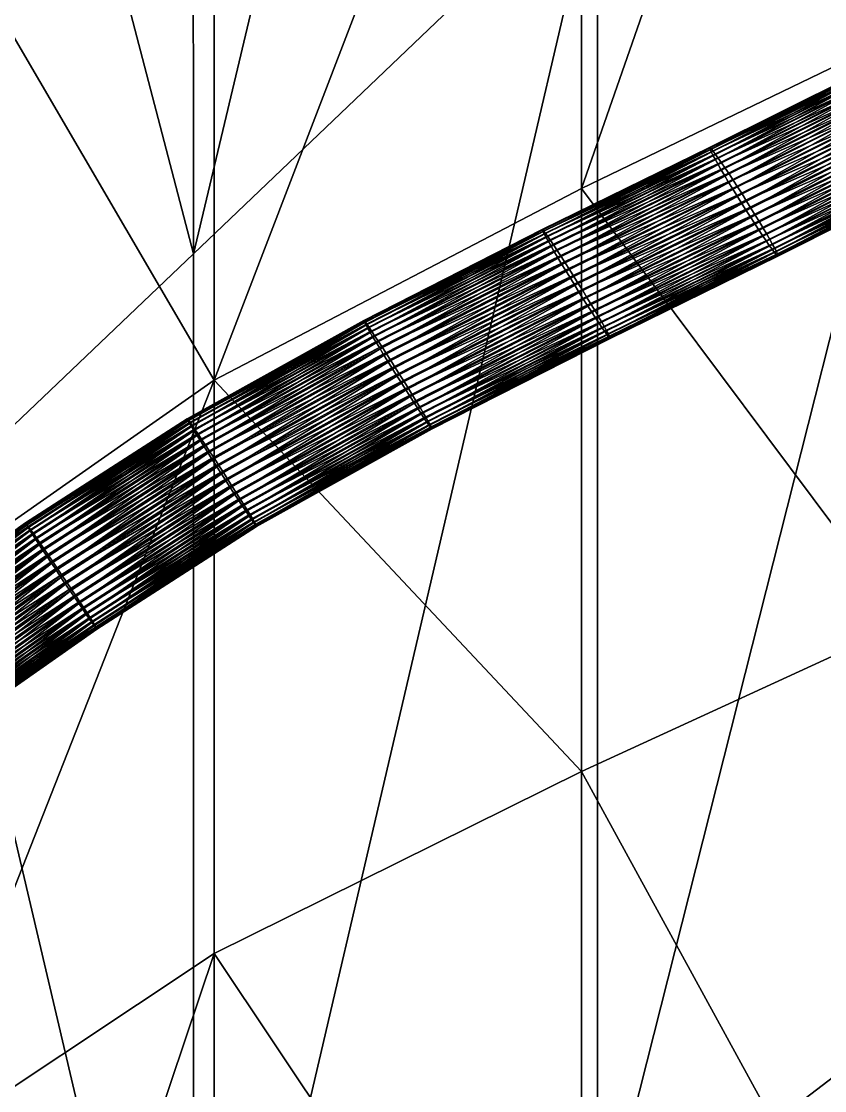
# Model space of a CAD drawing. Header units: centimetres. Extents: x -422 to 422, y -348 to 348.
# Drawn here: x 348 to 372.77, y 9.02 to 42 of the extents above; entities that cross this region are included whole.
import ezdxf

# ---------------------------------------------------------------- set-up
doc = ezdxf.new("R2010")
doc.units = ezdxf.units.CM
for name, color, linetype, true_color in [('fabric', 7, 'Continuous', 0x911cb1), ('Object011', 7, 'Continuous', 0x1c95b1), ('wood', 7, 'Continuous', 0x911cb1)]:
    doc.layers.add(name, color=color, linetype=linetype, true_color=true_color)

msp = doc.modelspace()

# ---------------------------------------------------------------- meshes
at = {"layer": 'fabric', "color": 194, "true_color": 0x551cb1}
mesh = msp.add_polyface(dxfattribs=at)
corners = [(353.307, 34.832, 163.704), (353.275, 73.768, 163.773), (345.322, 65.357, 162.334), (365.76, 46.742, 164.128), (379.628, 58.721, 163.546), (379.544, 100.273, 163.579), (365.703, 86.983, 164.177), (365.274, 60.432, -296.431), (365.168, 88.876, -296.381), (375.165, 94.419, -296.134), (375.281, 65.586, -296.183), (365.273, 36.845, -296.471), (353.946, 54.132, -296.641), (353.853, 82.101, -296.592), (334.291, 90.881, 155.499), (334.386, 56.802, 155.778), (339.73, 60.213, 159.717), (339.683, 94.443, 159.828), (330.623, 88.913, 151.36), (330.762, 54.845, 152.028), (365.527, 123.64, 164.266), (345.271, 100.008, 162.539), (353.178, 109.2, 163.922), (344.189, 105.899, -296.693), (344.428, 74.534, -296.75), (336.083, 65.687, -296.842), (335.787, 97.322, -296.783), (353.57, 114.092, -296.536), (328.009, 55.074, -296.854), (327.446, 88.835, -296.788), (344.507, 47.096, -296.799), (380.755, 69.189, -295.913), (380.635, 98.293, -295.866), (330.208, 88.129, 149.215), (330.327, 54.06, 149.981), (330.712, 87.973, 148.452), (330.796, 53.897, 149.201), (329.8, 87.889, 148.458), (329.887, 53.802, 149.252)]
mesh.append_faces([[corners[k] for k in face] for face in [(0, 1, 2), (3, 4, 5), (5, 6, 3), (0, 3, 6), (6, 1, 0), (7, 8, 9), (9, 10, 7), (11, 7, 10), (8, 7, 12), (12, 13, 8), (14, 15, 16), (16, 17, 14), (15, 14, 18), (18, 19, 15), (1, 6, 20), (21, 2, 1), (1, 22, 21), (2, 21, 17), (17, 16, 2), (23, 24, 25), (25, 26, 23), (27, 13, 24), (28, 29, 26), (26, 25, 28), (25, 24, 30), (12, 30, 24), (24, 13, 12), (31, 10, 9), (9, 32, 31), (33, 34, 19), (19, 18, 33), (34, 33, 35), (35, 36, 34), (37, 38, 36), (36, 35, 37)]], dxfattribs={"vtx2": -1, "color": 194})
mesh = msp.add_polyface(dxfattribs=at)
corners = [(345.338, 27.25, 162.246), (345.322, 65.357, 162.334), (339.73, 60.213, 159.717), (345.338, -13.355, 162.215), (339.729, 22.529, 159.779), (353.306, -6.65, 163.673), (353.307, 34.832, 163.704), (365.76, 46.742, 164.128), (365.759, 3.883, 164.098), (379.628, 58.721, 163.546), (379.627, 14.477, 163.516), (375.281, 65.586, -296.183), (375.279, 41.683, -296.223), (365.273, 36.845, -296.471), (365.274, 60.432, -296.431), (353.945, 30.933, -296.683), (353.946, 54.132, -296.641), (344.505, 6.979, -296.872), (344.506, 24.329, -296.841), (353.944, 13.253, -296.714), (344.504, -14.811, -296.911), (380.752, 26.677, -295.983), (380.75, 3.574, -296.021), (375.276, 0.576, -296.293), (375.277, 23.465, -296.254), (380.754, 45.064, -295.953), (383.464, 47.305, -295.631), (383.462, 28.807, -295.66), (383.461, 5.561, -295.697), (391.838, 21.362, 161.957), (365.272, 18.869, -296.503), (365.27, -3.713, -296.542), (344.507, 47.096, -296.799), (336.461, 36.031, -296.898)]
mesh.append_faces([[corners[k] for k in face] for face in [(0, 1, 2), (3, 0, 4), (0, 3, 5), (5, 6, 0), (1, 0, 6), (7, 6, 5), (5, 8, 7), (9, 7, 8), (8, 10, 9), (11, 12, 13), (14, 13, 15), (15, 16, 14), (17, 18, 15), (15, 19, 17), (20, 17, 19), (21, 22, 23), (23, 24, 21), (25, 21, 24), (24, 12, 25), (21, 25, 26), (26, 27, 21), (22, 21, 27), (27, 28, 22), (9, 10, 29), (30, 19, 15), (15, 13, 30), (24, 30, 13), (13, 12, 24), (30, 24, 23), (23, 31, 30), (19, 30, 31), (32, 16, 15), (15, 18, 32), (33, 32, 18), (25, 12, 11)]], dxfattribs={"vtx2": -1, "color": 194})
mesh = msp.add_polyface(dxfattribs=at)
corners = [(345.337, -55.501, 162.182), (345.338, -13.355, 162.215), (339.71, -17.609, 159.881), (353.305, -49.716, 163.642), (353.306, -6.65, 163.673), (379.626, -31.486, 163.485), (365.758, -40.627, 164.066), (365.757, -85.643, 164.035), (379.627, 14.477, 163.516), (365.759, 3.883, 164.098), (365.268, -41.12, -296.607), (365.27, -3.713, -296.542), (375.276, 0.576, -296.293), (375.273, -37.343, -296.357), (365.265, -78.706, -296.672), (354.116, -82.289, -296.881), (353.941, -45.737, -296.818), (353.943, -8.955, -296.753), (344.503, -50.893, -296.977), (344.504, -14.811, -296.911), (353.944, 13.253, -296.714), (385.171, -31.846, -295.347), (385.174, 6.818, -295.288), (386.273, 7.625, -294.764), (386.27, -31.136, -294.82), (385.167, -70.706, -295.406), (386.267, -70.093, -294.876), (383.454, -71.66, -295.82), (383.457, -32.953, -295.758), (383.461, 5.561, -295.697), (380.747, -34.703, -296.085), (380.75, 3.574, -296.021), (380.744, -73.17, -296.148), (375.27, -75.447, -296.421), (391.836, -25.544, 161.927), (387.139, -30.574, -294.145), (387.142, 8.263, -294.093)]
mesh.append_faces([[corners[k] for k in face] for face in [(0, 1, 2), (1, 0, 3), (3, 4, 1), (5, 6, 7), (6, 5, 8), (8, 9, 6), (3, 6, 9), (9, 4, 3), (10, 11, 12), (12, 13, 10), (14, 10, 13), (15, 16, 10), (11, 10, 16), (16, 17, 11), (18, 19, 17), (17, 16, 18), (20, 17, 19), (21, 22, 23), (23, 24, 21), (25, 21, 24), (24, 26, 25), (21, 25, 27), (27, 28, 21), (22, 21, 28), (28, 29, 22), (30, 31, 29), (29, 28, 30), (32, 30, 28), (33, 13, 30), (31, 30, 13), (13, 12, 31), (8, 5, 34), (26, 24, 35), (24, 23, 36), (11, 17, 20)]], dxfattribs={"vtx2": -1, "color": 194})
at = {"layer": 'Object011', "color": 194, "true_color": 0x551cb1}
mesh = msp.add_polyface(dxfattribs=at)
corners = [(374.404, 39.333, -298.046), (374.272, 39.525, -297.935), (377.592, 41.393, -297.802), (374.541, 39.129, -298.125), (377.73, 41.206, -297.912), (374.463, 38.833, -294.285), (374.602, 38.617, -294.265), (377.868, 40.448, -294.136), (374.2, 39.255, -294.424), (374.328, 39.047, -294.338), (377.588, 40.873, -294.21), (377.725, 40.662, -294.156), (373.972, 39.636, -294.685), (374.08, 39.452, -294.54), (377.336, 41.274, -294.413), (377.457, 41.079, -294.296), (373.928, 40.001, -297.438), (374.032, 39.862, -297.628), (369.589, 37.641, -297.755), (374.147, 39.702, -297.795), (369.7, 37.478, -297.922), (369.821, 37.297, -298.062), (369.949, 37.102, -298.173), (370.083, 36.896, -298.253), (374.682, 38.917, -298.171), (370.221, 36.682, -298.3), (374.823, 38.701, -298.185), (370.359, 36.463, -298.314), (374.962, 38.484, -298.165), (370.496, 36.244, -298.294), (375.097, 38.27, -298.112), (370.629, 36.029, -298.241), (375.225, 38.063, -298.026), (370.756, 35.821, -298.156), (375.153, 37.793, -294.516), (375.021, 37.985, -294.405), (370.602, 35.776, -294.531), (374.883, 38.188, -294.326), (370.468, 35.983, -294.452), (374.743, 38.4, -294.279), (370.331, 36.197, -294.405), (370.192, 36.416, -294.39), (370.056, 36.634, -294.41), (369.923, 36.85, -294.463), (369.796, 37.058, -294.548), (369.677, 37.256, -294.664), (369.568, 37.44, -294.809), (373.876, 39.802, -294.857), (369.472, 37.607, -294.981), (373.794, 39.949, -295.052), (369.389, 37.753, -295.176), (373.728, 40.075, -295.267), (369.321, 37.878, -295.391), (373.679, 40.176, -295.498), (369.27, 37.978, -295.622), (373.647, 40.251, -295.742), (369.236, 38.051, -295.866), (373.663, 40.31, -296.505), (373.705, 40.272, -296.756), (369.279, 38.063, -296.881), (373.764, 40.208, -296.998), (369.334, 37.996, -297.123), (373.838, 40.117, -297.227), (369.405, 37.902, -297.352), (369.49, 37.783, -297.564)]
mesh.append_faces([[corners[k] for k in face] for face in [(0, 1, 2), (3, 0, 4), (5, 6, 7), (8, 9, 10), (9, 5, 11), (12, 13, 14), (13, 8, 15), (16, 17, 18), (17, 19, 20), (19, 1, 21), (1, 0, 22), (0, 3, 23), (3, 24, 25), (24, 26, 27), (26, 28, 29), (28, 30, 31), (30, 32, 33), (34, 35, 36), (35, 37, 38), (37, 39, 40), (39, 6, 41), (6, 5, 42), (5, 9, 43), (9, 8, 44), (8, 13, 45), (13, 12, 46), (12, 47, 48), (47, 49, 50), (49, 51, 52), (51, 53, 54), (53, 55, 56), (57, 58, 59), (58, 60, 61), (60, 62, 63), (62, 16, 64)]], dxfattribs={"vtx2": -1, "color": 194})
mesh = msp.add_polyface(dxfattribs=at)
corners = [(369.589, 37.641, -297.755), (369.49, 37.783, -297.564), (373.928, 40.001, -297.438), (369.7, 37.478, -297.922), (374.032, 39.862, -297.628), (369.821, 37.297, -298.062), (374.147, 39.702, -297.795), (369.949, 37.102, -298.173), (374.272, 39.525, -297.935), (370.083, 36.896, -298.253), (374.404, 39.333, -298.046), (370.221, 36.682, -298.3), (374.541, 39.129, -298.125), (365.035, 34.137, -298.42), (370.359, 36.463, -298.314), (374.682, 38.917, -298.171), (370.496, 36.244, -298.294), (374.823, 38.701, -298.185), (370.629, 36.029, -298.241), (374.962, 38.484, -298.165), (370.756, 35.821, -298.156), (375.097, 38.27, -298.112), (370.602, 35.776, -294.531), (370.73, 35.581, -294.642), (375.153, 37.793, -294.516), (370.468, 35.983, -294.452), (375.021, 37.985, -294.405), (370.331, 36.197, -294.405), (374.883, 38.188, -294.326), (370.192, 36.416, -294.39), (374.743, 38.4, -294.279), (370.056, 36.634, -294.41), (374.602, 38.617, -294.265), (369.923, 36.85, -294.463), (374.463, 38.833, -294.285), (369.796, 37.058, -294.548), (374.328, 39.047, -294.338), (369.677, 37.256, -294.664), (374.2, 39.255, -294.424), (369.568, 37.44, -294.809), (374.08, 39.452, -294.54), (369.472, 37.607, -294.981), (373.972, 39.636, -294.685), (369.389, 37.753, -295.176), (373.876, 39.802, -294.857), (369.321, 37.878, -295.391), (373.794, 39.949, -295.052), (369.27, 37.978, -295.622), (373.728, 40.075, -295.267), (369.236, 38.051, -295.866), (373.679, 40.176, -295.498), (369.22, 38.096, -296.118), (373.647, 40.251, -295.742), (373.634, 40.298, -295.994), (369.222, 38.114, -296.375), (373.64, 40.318, -296.25), (369.242, 38.103, -296.63), (373.663, 40.31, -296.505), (369.279, 38.063, -296.881), (369.334, 37.996, -297.123), (373.705, 40.272, -296.756), (369.405, 37.902, -297.352), (373.764, 40.208, -296.998), (373.838, 40.117, -297.227)]
mesh.append_faces([[corners[k] for k in face] for face in [(0, 1, 2), (3, 0, 4), (5, 3, 6), (7, 5, 8), (9, 7, 10), (11, 9, 12), (9, 11, 13), (14, 11, 15), (16, 14, 17), (18, 16, 19), (20, 18, 21), (22, 23, 24), (25, 22, 26), (27, 25, 28), (29, 27, 30), (31, 29, 32), (33, 31, 34), (35, 33, 36), (37, 35, 38), (39, 37, 40), (41, 39, 42), (43, 41, 44), (45, 43, 46), (47, 45, 48), (49, 47, 50), (51, 49, 52), (52, 53, 51), (54, 51, 53), (53, 55, 54), (56, 54, 55), (55, 57, 56), (58, 56, 57), (59, 58, 60), (61, 59, 62), (1, 61, 63)]], dxfattribs={"vtx2": -1, "color": 194})
mesh = msp.add_polyface(dxfattribs=at)
corners = [(369.589, 37.641, -297.755), (369.7, 37.478, -297.922), (364.521, 34.938, -298.042), (364.413, 35.103, -297.875), (369.49, 37.783, -297.564), (364.316, 35.247, -297.684), (369.821, 37.297, -298.062), (369.949, 37.102, -298.173), (364.766, 34.56, -298.294), (364.64, 34.756, -298.182), (370.083, 36.896, -298.253), (364.898, 34.353, -298.373), (369.923, 36.85, -294.463), (369.796, 37.058, -294.548), (364.647, 34.538, -294.667), (370.056, 36.634, -294.41), (364.774, 34.33, -294.581), (369.677, 37.256, -294.664), (369.568, 37.44, -294.809), (364.419, 34.92, -294.927), (364.528, 34.736, -294.783), (369.472, 37.607, -294.981), (369.389, 37.753, -295.176), (364.238, 35.232, -295.294), (364.322, 35.086, -295.099), (369.321, 37.878, -295.391), (369.27, 37.978, -295.622), (364.115, 35.454, -295.74), (364.169, 35.355, -295.509), (369.236, 38.051, -295.866), (369.22, 38.096, -296.118), (364.061, 35.57, -296.237), (364.08, 35.526, -295.984), (369.222, 38.114, -296.375), (369.242, 38.103, -296.63), (364.078, 35.574, -296.749), (364.061, 35.586, -296.493), (369.279, 38.063, -296.881), (369.334, 37.996, -297.123), (364.165, 35.463, -297.243), (364.113, 35.532, -297), (369.405, 37.902, -297.352), (364.233, 35.367, -297.472)]
mesh.append_faces([[corners[k] for k in face] for face in [(0, 1, 2), (2, 3, 0), (4, 0, 3), (3, 5, 4), (6, 7, 8), (1, 6, 9), (7, 10, 11), (12, 13, 14), (15, 12, 16), (17, 18, 19), (13, 17, 20), (21, 22, 23), (23, 24, 21), (18, 21, 24), (24, 19, 18), (25, 26, 27), (27, 28, 25), (22, 25, 28), (28, 23, 22), (29, 30, 31), (31, 32, 29), (26, 29, 32), (32, 27, 26), (33, 34, 35), (35, 36, 33), (30, 33, 36), (36, 31, 30), (37, 38, 39), (39, 40, 37), (34, 37, 40), (40, 35, 34), (41, 4, 5), (5, 42, 41), (38, 41, 42), (42, 39, 38)]], dxfattribs={"vtx2": -1, "color": 194})
mesh = msp.add_polyface(dxfattribs=at)
corners = [(370.875, 35.623, -298.04), (370.756, 35.821, -298.156), (375.225, 38.063, -298.026), (375.344, 37.866, -297.91), (370.983, 35.439, -297.895), (375.453, 37.682, -297.765), (371.079, 35.272, -297.723), (375.549, 37.515, -297.594), (371.162, 35.125, -297.528), (375.63, 37.368, -297.399), (371.23, 35.001, -297.314), (375.697, 37.243, -297.184), (371.281, 34.901, -297.082), (375.746, 37.142, -296.953), (371.315, 34.828, -296.838), (375.777, 37.067, -296.709), (371.331, 34.782, -296.586), (375.79, 37.019, -296.457), (371.329, 34.765, -296.33), (375.785, 37, -296.2), (371.31, 34.776, -296.074), (375.762, 37.008, -295.945), (371.272, 34.816, -295.823), (375.72, 37.045, -295.694), (371.217, 34.883, -295.581), (375.661, 37.11, -295.453), (371.146, 34.977, -295.352), (375.586, 37.201, -295.224), (371.061, 35.096, -295.14), (375.496, 37.316, -295.012), (370.962, 35.238, -294.949), (375.393, 37.456, -294.822), (370.851, 35.401, -294.782), (375.278, 37.615, -294.656), (370.73, 35.581, -294.642), (375.153, 37.793, -294.516)]
mesh.append_faces([[corners[k] for k in face] for face in [(0, 1, 2), (2, 3, 0), (4, 0, 3), (3, 5, 4), (6, 4, 5), (5, 7, 6), (8, 6, 7), (7, 9, 8), (10, 8, 9), (9, 11, 10), (12, 10, 11), (11, 13, 12), (14, 12, 13), (13, 15, 14), (16, 14, 15), (15, 17, 16), (18, 16, 17), (17, 19, 18), (20, 18, 19), (19, 21, 20), (22, 20, 21), (21, 23, 22), (24, 22, 23), (23, 25, 24), (26, 24, 25), (25, 27, 26), (28, 26, 27), (27, 29, 28), (30, 28, 29), (29, 31, 30), (32, 30, 31), (31, 33, 32), (34, 32, 33), (33, 35, 34)]], dxfattribs={"vtx2": -1, "color": 194})
mesh = msp.add_polyface(dxfattribs=at)
corners = [(364.766, 34.56, -298.294), (364.64, 34.756, -298.182), (369.821, 37.297, -298.062), (364.521, 34.938, -298.042), (369.7, 37.478, -297.922), (365.035, 34.137, -298.42), (364.898, 34.353, -298.373), (370.083, 36.896, -298.253), (369.949, 37.102, -298.173), (365.308, 33.699, -298.415), (365.172, 33.918, -298.434), (370.359, 36.463, -298.314), (370.221, 36.682, -298.3), (365.567, 33.274, -298.277), (365.44, 33.483, -298.362), (370.629, 36.029, -298.241), (370.496, 36.244, -298.294), (365.796, 32.893, -298.016), (365.687, 33.076, -298.161), (370.875, 35.623, -298.04), (370.756, 35.821, -298.156), (365.977, 32.581, -297.649), (365.893, 32.727, -297.844), (371.079, 35.272, -297.723), (370.983, 35.439, -297.895), (366.046, 32.457, -297.434), (360.546, 29.658, -297.544), (366.099, 32.358, -297.203), (360.601, 29.56, -297.313), (366.135, 32.287, -296.959), (360.639, 29.489, -297.069), (366.154, 32.242, -296.706), (360.659, 29.446, -296.816), (366.154, 32.226, -296.45), (360.661, 29.431, -296.56), (366.137, 32.239, -296.194), (360.646, 29.445, -296.304), (366.102, 32.28, -295.943), (360.612, 29.487, -296.053), (366.05, 32.35, -295.701), (360.561, 29.557, -295.81), (365.982, 32.445, -295.472), (360.494, 29.653, -295.581), (365.899, 32.566, -295.26), (371.146, 34.977, -295.352), (365.694, 32.874, -294.902), (365.802, 32.71, -295.069), (370.962, 35.238, -294.949), (371.061, 35.096, -295.14), (365.449, 33.252, -294.65), (365.575, 33.056, -294.761), (370.73, 35.581, -294.642), (370.851, 35.401, -294.782), (365.18, 33.675, -294.523), (365.316, 33.46, -294.57), (370.468, 35.983, -294.452), (370.602, 35.776, -294.531), (364.907, 34.114, -294.528), (365.043, 33.894, -294.509), (370.192, 36.416, -294.39), (370.331, 36.197, -294.405), (364.647, 34.538, -294.667), (364.774, 34.33, -294.581), (369.923, 36.85, -294.463), (370.056, 36.634, -294.41), (364.419, 34.92, -294.927), (364.528, 34.736, -294.783), (369.677, 37.256, -294.664), (369.796, 37.058, -294.548)]
mesh.append_faces([[corners[k] for k in face] for face in [(0, 1, 2), (1, 3, 4), (5, 6, 7), (6, 0, 8), (9, 10, 11), (10, 5, 12), (13, 14, 15), (14, 9, 16), (17, 18, 19), (18, 13, 20), (21, 22, 23), (22, 17, 24), (21, 25, 26), (25, 27, 28), (27, 29, 30), (29, 31, 32), (31, 33, 34), (33, 35, 36), (35, 37, 38), (37, 39, 40), (39, 41, 42), (43, 41, 44), (45, 46, 47), (46, 43, 48), (49, 50, 51), (50, 45, 52), (53, 54, 55), (54, 49, 56), (57, 58, 59), (58, 53, 60), (61, 62, 63), (62, 57, 64), (65, 66, 67), (66, 61, 68)]], dxfattribs={"vtx2": -1, "color": 194})
mesh = msp.add_polyface(dxfattribs=at)
corners = [(370.359, 36.463, -298.314), (370.496, 36.244, -298.294), (365.308, 33.699, -298.415), (370.221, 36.682, -298.3), (365.172, 33.918, -298.434), (370.629, 36.029, -298.241), (370.756, 35.821, -298.156), (365.567, 33.274, -298.277), (365.44, 33.483, -298.362), (370.875, 35.623, -298.04), (370.983, 35.439, -297.895), (365.796, 32.893, -298.016), (365.687, 33.076, -298.161), (371.079, 35.272, -297.723), (371.162, 35.125, -297.528), (365.977, 32.581, -297.649), (365.893, 32.727, -297.844), (371.23, 35.001, -297.314), (371.281, 34.901, -297.082), (366.099, 32.358, -297.203), (366.046, 32.457, -297.434), (371.315, 34.828, -296.838), (371.331, 34.782, -296.586), (366.154, 32.242, -296.706), (366.135, 32.287, -296.959), (371.329, 34.765, -296.33), (371.31, 34.776, -296.074), (366.137, 32.239, -296.194), (366.154, 32.226, -296.45), (371.272, 34.816, -295.823), (371.217, 34.883, -295.581), (366.05, 32.35, -295.701), (366.102, 32.28, -295.943), (371.146, 34.977, -295.352), (371.061, 35.096, -295.14), (365.899, 32.566, -295.26), (365.982, 32.445, -295.472), (370.962, 35.238, -294.949), (370.851, 35.401, -294.782), (365.694, 32.874, -294.902), (365.802, 32.71, -295.069), (370.73, 35.581, -294.642), (370.602, 35.776, -294.531), (365.449, 33.252, -294.65), (365.575, 33.056, -294.761), (370.468, 35.983, -294.452), (370.331, 36.197, -294.405), (365.18, 33.675, -294.523), (365.316, 33.46, -294.57), (370.192, 36.416, -294.39), (370.056, 36.634, -294.41), (364.907, 34.114, -294.528), (365.043, 33.894, -294.509)]
mesh.append_faces([[corners[k] for k in face] for face in [(0, 1, 2), (3, 0, 4), (5, 6, 7), (1, 5, 8), (9, 10, 11), (6, 9, 12), (13, 14, 15), (10, 13, 16), (17, 18, 19), (19, 20, 17), (14, 17, 20), (20, 15, 14), (21, 22, 23), (23, 24, 21), (18, 21, 24), (24, 19, 18), (25, 26, 27), (27, 28, 25), (22, 25, 28), (28, 23, 22), (29, 30, 31), (31, 32, 29), (26, 29, 32), (32, 27, 26), (33, 34, 35), (30, 33, 36), (36, 31, 30), (37, 38, 39), (34, 37, 40), (41, 42, 43), (38, 41, 44), (45, 46, 47), (42, 45, 48), (49, 50, 51), (46, 49, 52)]], dxfattribs={"vtx2": -1, "color": 194})
mesh = msp.add_polyface(dxfattribs=at)
corners = [(358.901, 32.294, -297.986), (358.805, 32.439, -297.795), (364.316, 35.247, -297.684), (359.009, 32.13, -298.153), (364.413, 35.103, -297.875), (353.564, 29.099, -298.252), (353.455, 29.262, -298.085), (359.128, 31.948, -298.293), (359.254, 31.752, -298.404), (353.812, 28.724, -298.504), (353.684, 28.918, -298.393), (364.521, 34.938, -298.042), (359.386, 31.545, -298.484), (359.523, 31.33, -298.531), (354.085, 28.305, -298.63), (353.947, 28.518, -298.583), (359.661, 31.111, -298.545), (354.225, 28.088, -298.644), (359.557, 31.102, -294.619), (359.42, 31.321, -294.638), (353.998, 28.304, -294.737), (359.286, 31.536, -294.691), (359.158, 31.743, -294.777), (353.731, 28.723, -294.876), (353.862, 28.517, -294.79), (359.038, 31.94, -294.893), (358.927, 32.123, -295.037), (353.494, 29.099, -295.137), (353.608, 28.918, -294.992), (364.647, 34.538, -294.667), (364.528, 34.736, -294.783), (358.828, 32.288, -295.209), (364.419, 34.92, -294.927), (358.742, 32.433, -295.404), (364.322, 35.086, -295.099), (353.305, 29.405, -295.504), (353.393, 29.262, -295.309), (358.671, 32.555, -295.619), (353.232, 29.526, -295.719), (364.238, 35.232, -295.294), (358.617, 32.653, -295.851), (364.169, 35.355, -295.509), (358.579, 32.724, -296.095), (364.115, 35.454, -295.74), (358.559, 32.767, -296.347), (364.08, 35.526, -295.984), (358.556, 32.782, -296.604), (364.061, 35.57, -296.237), (358.572, 32.768, -296.86), (364.061, 35.586, -296.493), (358.606, 32.726, -297.111), (364.078, 35.574, -296.749), (358.656, 32.656, -297.353), (364.113, 35.532, -297), (353.209, 29.622, -297.453), (358.723, 32.56, -297.582), (353.358, 29.406, -297.894), (353.276, 29.526, -297.682), (364.165, 35.463, -297.243), (364.233, 35.367, -297.472)]
mesh.append_faces([[corners[k] for k in face] for face in [(0, 1, 2), (3, 0, 4), (0, 3, 5), (1, 0, 6), (7, 8, 9), (3, 7, 10), (7, 3, 11), (12, 13, 14), (8, 12, 15), (13, 16, 17), (18, 19, 20), (21, 22, 23), (19, 21, 24), (25, 26, 27), (22, 25, 28), (25, 22, 29), (26, 25, 30), (31, 26, 32), (33, 31, 34), (31, 33, 35), (26, 31, 36), (33, 37, 38), (37, 33, 39), (40, 37, 41), (42, 40, 43), (44, 42, 45), (46, 44, 47), (48, 46, 49), (50, 48, 51), (52, 50, 53), (50, 52, 54), (55, 1, 56), (52, 55, 57), (55, 52, 58), (1, 55, 59)]], dxfattribs={"vtx2": -1, "color": 194})
mesh = msp.add_polyface(dxfattribs=at)
corners = [(364.316, 35.247, -297.684), (364.413, 35.103, -297.875), (358.901, 32.294, -297.986), (364.521, 34.938, -298.042), (359.009, 32.13, -298.153), (364.64, 34.756, -298.182), (359.128, 31.948, -298.293), (359.254, 31.752, -298.404), (364.766, 34.56, -298.294), (359.386, 31.545, -298.484), (364.898, 34.353, -298.373), (359.523, 31.33, -298.531), (365.035, 34.137, -298.42), (365.172, 33.918, -298.434), (359.661, 31.111, -298.545), (365.308, 33.699, -298.415), (359.798, 30.892, -298.526), (365.44, 33.483, -298.362), (359.931, 30.677, -298.473), (365.567, 33.274, -298.277), (360.059, 30.47, -298.387), (365.449, 33.252, -294.65), (365.316, 33.46, -294.57), (359.831, 30.669, -294.68), (365.18, 33.675, -294.523), (359.695, 30.883, -294.633), (365.043, 33.894, -294.509), (359.557, 31.102, -294.619), (364.907, 34.114, -294.528), (359.42, 31.321, -294.638), (359.286, 31.536, -294.691), (364.774, 34.33, -294.581), (359.158, 31.743, -294.777), (364.647, 34.538, -294.667), (364.528, 34.736, -294.783), (359.038, 31.94, -294.893), (364.419, 34.92, -294.927), (358.927, 32.123, -295.037), (364.322, 35.086, -295.099), (358.828, 32.288, -295.209), (364.238, 35.232, -295.294), (358.742, 32.433, -295.404), (364.169, 35.355, -295.509), (358.671, 32.555, -295.619), (364.115, 35.454, -295.74), (358.617, 32.653, -295.851), (364.08, 35.526, -295.984), (358.579, 32.724, -296.095), (364.061, 35.57, -296.237), (358.559, 32.767, -296.347), (364.061, 35.586, -296.493), (358.556, 32.782, -296.604), (364.078, 35.574, -296.749), (358.572, 32.768, -296.86), (364.113, 35.532, -297), (358.606, 32.726, -297.111), (364.165, 35.463, -297.243), (358.656, 32.656, -297.353), (364.233, 35.367, -297.472), (358.723, 32.56, -297.582), (358.805, 32.439, -297.795)]
mesh.append_faces([[corners[k] for k in face] for face in [(0, 1, 2), (1, 3, 4), (3, 5, 6), (7, 6, 5), (5, 8, 7), (9, 7, 8), (8, 10, 9), (11, 9, 10), (10, 12, 11), (12, 13, 14), (13, 15, 16), (15, 17, 18), (17, 19, 20), (21, 22, 23), (22, 24, 25), (24, 26, 27), (26, 28, 29), (30, 29, 28), (28, 31, 30), (32, 30, 31), (31, 33, 32), (33, 34, 35), (34, 36, 37), (36, 38, 39), (38, 40, 41), (40, 42, 43), (42, 44, 45), (44, 46, 47), (46, 48, 49), (48, 50, 51), (50, 52, 53), (52, 54, 55), (54, 56, 57), (56, 58, 59), (58, 0, 60)]], dxfattribs={"vtx2": -1, "color": 194})
mesh = msp.add_polyface(dxfattribs=at)
corners = [(359.661, 31.111, -298.545), (359.523, 31.33, -298.531), (365.035, 34.137, -298.42), (359.798, 30.892, -298.526), (365.172, 33.918, -298.434), (359.931, 30.677, -298.473), (365.308, 33.699, -298.415), (360.059, 30.47, -298.387), (365.44, 33.483, -298.362), (360.18, 30.273, -298.271), (365.567, 33.274, -298.277), (365.687, 33.076, -298.161), (360.291, 30.09, -298.126), (365.796, 32.893, -298.016), (360.389, 29.925, -297.955), (365.893, 32.727, -297.844), (360.475, 29.78, -297.759), (365.977, 32.581, -297.649), (360.546, 29.658, -297.544), (360.601, 29.56, -297.313), (366.046, 32.457, -297.434), (360.639, 29.489, -297.069), (366.099, 32.358, -297.203), (360.659, 29.446, -296.816), (366.135, 32.287, -296.959), (360.661, 29.431, -296.56), (366.154, 32.242, -296.706), (360.646, 29.445, -296.304), (366.154, 32.226, -296.45), (360.612, 29.487, -296.053), (366.137, 32.239, -296.194), (360.561, 29.557, -295.81), (366.102, 32.28, -295.943), (360.494, 29.653, -295.581), (366.05, 32.35, -295.701), (360.412, 29.774, -295.369), (365.982, 32.445, -295.472), (365.899, 32.566, -295.26), (360.316, 29.919, -295.178), (365.802, 32.71, -295.069), (360.208, 30.083, -295.011), (365.694, 32.874, -294.902), (360.09, 30.265, -294.871), (365.575, 33.056, -294.761), (359.964, 30.461, -294.759), (365.449, 33.252, -294.65), (359.831, 30.669, -294.68), (359.695, 30.883, -294.633), (365.316, 33.46, -294.57), (359.557, 31.102, -294.619), (365.18, 33.675, -294.523), (359.42, 31.321, -294.638), (365.043, 33.894, -294.509)]
mesh.append_faces([[corners[k] for k in face] for face in [(0, 1, 2), (3, 0, 4), (5, 3, 6), (7, 5, 8), (9, 7, 10), (10, 11, 9), (12, 9, 11), (11, 13, 12), (14, 12, 13), (13, 15, 14), (16, 14, 15), (15, 17, 16), (18, 16, 17), (19, 18, 20), (21, 19, 22), (23, 21, 24), (25, 23, 26), (27, 25, 28), (29, 27, 30), (31, 29, 32), (33, 31, 34), (35, 33, 36), (36, 37, 35), (38, 35, 37), (37, 39, 38), (40, 38, 39), (39, 41, 40), (42, 40, 41), (41, 43, 42), (44, 42, 43), (43, 45, 44), (46, 44, 45), (47, 46, 48), (49, 47, 50), (51, 49, 52)]], dxfattribs={"vtx2": -1, "color": 194})
mesh = msp.add_polyface(dxfattribs=at)
corners = [(353.175, 29.622, -295.95), (353.232, 29.526, -295.719), (358.671, 32.555, -295.619), (353.305, 29.405, -295.504), (358.742, 32.433, -295.404), (353.114, 29.734, -296.447), (353.136, 29.692, -296.195), (358.579, 32.724, -296.095), (358.617, 32.653, -295.851), (353.125, 29.734, -296.96), (353.111, 29.748, -296.704), (358.556, 32.782, -296.604), (358.559, 32.767, -296.347), (353.209, 29.622, -297.453), (353.159, 29.692, -297.211), (358.606, 32.726, -297.111), (358.572, 32.768, -296.86), (353.276, 29.526, -297.682), (358.656, 32.656, -297.353), (353.358, 29.406, -297.894), (353.455, 29.262, -298.085), (348.475, 26.052, -298.171), (353.564, 29.099, -298.252), (348.586, 25.891, -298.338), (353.684, 28.918, -298.393), (348.709, 25.713, -298.479), (353.812, 28.724, -298.504), (348.84, 25.521, -298.59), (353.947, 28.518, -298.583), (348.978, 25.319, -298.669), (353.862, 28.517, -294.79), (353.731, 28.723, -294.876), (348.768, 25.526, -294.962), (353.608, 28.918, -294.992), (348.641, 25.717, -295.078), (353.494, 29.099, -295.137), (348.524, 25.895, -295.223), (353.393, 29.262, -295.309), (348.419, 26.056, -295.395), (348.328, 26.196, -295.59), (348.252, 26.315, -295.805), (348.193, 26.41, -296.037), (348.152, 26.478, -296.281), (348.129, 26.519, -296.534), (348.124, 26.533, -296.79), (348.139, 26.519, -297.046), (348.172, 26.477, -297.297), (348.223, 26.407, -297.54), (348.292, 26.313, -297.769), (348.376, 26.194, -297.981)]
mesh.append_faces([[corners[k] for k in face] for face in [(0, 1, 2), (1, 3, 4), (5, 6, 7), (6, 0, 8), (9, 10, 11), (10, 5, 12), (13, 14, 15), (14, 9, 16), (17, 13, 18), (19, 20, 21), (20, 22, 23), (22, 24, 25), (24, 26, 27), (26, 28, 29), (30, 31, 32), (31, 33, 34), (33, 35, 36), (35, 37, 38), (37, 3, 39), (3, 1, 40), (1, 0, 41), (42, 41, 0), (0, 6, 42), (43, 42, 6), (6, 5, 43), (5, 10, 44), (45, 44, 10), (10, 9, 45), (46, 45, 9), (9, 14, 46), (47, 46, 14), (14, 13, 47), (48, 47, 13), (13, 17, 48), (17, 19, 49)]], dxfattribs={"vtx2": -1, "color": 194})
mesh = msp.add_polyface(dxfattribs=at)
corners = [(353.564, 29.099, -298.252), (353.455, 29.262, -298.085), (358.901, 32.294, -297.986), (353.358, 29.406, -297.894), (358.805, 32.439, -297.795), (353.812, 28.724, -298.504), (353.684, 28.918, -298.393), (359.128, 31.948, -298.293), (359.009, 32.13, -298.153), (354.085, 28.305, -298.63), (353.947, 28.518, -298.583), (359.386, 31.545, -298.484), (359.254, 31.752, -298.404), (354.365, 27.871, -298.625), (354.225, 28.088, -298.644), (359.661, 31.111, -298.545), (359.523, 31.33, -298.531), (354.631, 27.453, -298.486), (354.501, 27.658, -298.571), (359.931, 30.677, -298.473), (359.798, 30.892, -298.526), (354.868, 27.077, -298.225), (354.754, 27.258, -298.37), (360.18, 30.273, -298.271), (360.059, 30.47, -298.387), (355.057, 26.771, -297.858), (354.969, 26.914, -298.053), (360.389, 29.925, -297.955), (360.291, 30.09, -298.126), (354.798, 27.077, -295.11), (354.907, 26.913, -295.277), (360.316, 29.919, -295.178), (355.004, 26.77, -295.467), (360.412, 29.774, -295.369), (354.55, 27.452, -294.858), (354.678, 27.257, -294.969), (360.09, 30.265, -294.871), (360.208, 30.083, -295.011), (354.277, 27.871, -294.732), (354.416, 27.658, -294.779), (359.831, 30.669, -294.68), (359.964, 30.461, -294.759), (353.998, 28.304, -294.737), (354.137, 28.088, -294.718), (359.557, 31.102, -294.619), (359.695, 30.883, -294.633), (353.731, 28.723, -294.876), (353.862, 28.517, -294.79), (359.286, 31.536, -294.691), (359.42, 31.321, -294.638), (353.494, 29.099, -295.137), (353.608, 28.918, -294.992), (359.038, 31.94, -294.893), (359.158, 31.743, -294.777), (353.305, 29.405, -295.504), (353.393, 29.262, -295.309), (358.828, 32.288, -295.209), (358.927, 32.123, -295.037), (358.671, 32.555, -295.619), (358.617, 32.653, -295.851), (353.175, 29.622, -295.95), (358.579, 32.724, -296.095), (358.559, 32.767, -296.347), (353.114, 29.734, -296.447), (353.136, 29.692, -296.195), (358.556, 32.782, -296.604), (358.572, 32.768, -296.86), (353.125, 29.734, -296.96), (353.111, 29.748, -296.704), (358.606, 32.726, -297.111), (353.159, 29.692, -297.211), (353.276, 29.526, -297.682), (358.723, 32.56, -297.582)]
mesh.append_faces([[corners[k] for k in face] for face in [(0, 1, 2), (1, 3, 4), (5, 6, 7), (6, 0, 8), (9, 10, 11), (10, 5, 12), (13, 14, 15), (14, 9, 16), (17, 18, 19), (18, 13, 20), (21, 22, 23), (22, 17, 24), (25, 26, 27), (26, 21, 28), (29, 30, 31), (30, 32, 33), (34, 35, 36), (35, 29, 37), (38, 39, 40), (39, 34, 41), (42, 43, 44), (43, 38, 45), (46, 47, 48), (47, 42, 49), (50, 51, 52), (51, 46, 53), (54, 55, 56), (55, 50, 57), (58, 59, 60), (61, 62, 63), (59, 61, 64), (65, 66, 67), (62, 65, 68), (66, 69, 70), (3, 71, 72)]], dxfattribs={"vtx2": -1, "color": 194})
mesh = msp.add_polyface(dxfattribs=at)
corners = [(359.661, 31.111, -298.545), (359.798, 30.892, -298.526), (354.365, 27.871, -298.625), (359.931, 30.677, -298.473), (360.059, 30.47, -298.387), (354.631, 27.453, -298.486), (354.501, 27.658, -298.571), (360.18, 30.273, -298.271), (360.291, 30.09, -298.126), (354.868, 27.077, -298.225), (354.754, 27.258, -298.37), (360.389, 29.925, -297.955), (360.475, 29.78, -297.759), (355.057, 26.771, -297.858), (354.969, 26.914, -298.053), (360.546, 29.658, -297.544), (360.601, 29.56, -297.313), (355.187, 26.554, -297.411), (355.13, 26.65, -297.643), (360.639, 29.489, -297.069), (360.659, 29.446, -296.816), (355.248, 26.442, -296.915), (355.226, 26.484, -297.167), (360.661, 29.431, -296.56), (360.646, 29.445, -296.304), (355.237, 26.441, -296.402), (355.251, 26.427, -296.658), (360.612, 29.487, -296.053), (360.561, 29.557, -295.81), (355.153, 26.554, -295.909), (355.204, 26.484, -296.151), (360.494, 29.653, -295.581), (360.412, 29.774, -295.369), (355.004, 26.77, -295.467), (355.086, 26.65, -295.679), (360.316, 29.919, -295.178), (360.208, 30.083, -295.011), (354.798, 27.077, -295.11), (354.907, 26.913, -295.277), (360.09, 30.265, -294.871), (359.964, 30.461, -294.759), (354.55, 27.452, -294.858), (354.678, 27.257, -294.969), (359.831, 30.669, -294.68), (359.695, 30.883, -294.633), (354.277, 27.871, -294.732), (354.416, 27.658, -294.779), (359.557, 31.102, -294.619), (354.137, 28.088, -294.718)]
mesh.append_faces([[corners[k] for k in face] for face in [(0, 1, 2), (3, 4, 5), (1, 3, 6), (7, 8, 9), (4, 7, 10), (11, 12, 13), (8, 11, 14), (15, 16, 17), (17, 18, 15), (12, 15, 18), (18, 13, 12), (19, 20, 21), (21, 22, 19), (16, 19, 22), (22, 17, 16), (23, 24, 25), (25, 26, 23), (20, 23, 26), (26, 21, 20), (27, 28, 29), (29, 30, 27), (24, 27, 30), (30, 25, 24), (31, 32, 33), (33, 34, 31), (28, 31, 34), (34, 29, 28), (35, 36, 37), (32, 35, 38), (39, 40, 41), (36, 39, 42), (43, 44, 45), (40, 43, 46), (44, 47, 48)]], dxfattribs={"vtx2": -1, "color": 194})
mesh = msp.add_polyface(dxfattribs=at)
corners = [(348.475, 26.052, -298.171), (348.586, 25.891, -298.338), (344.248, 22.768, -298.411), (348.376, 26.194, -297.981), (344.072, 22.874, -298.24), (348.709, 25.713, -298.479), (348.84, 25.521, -298.59), (344.644, 22.53, -298.655), (344.461, 22.671, -298.549), (348.978, 25.319, -298.669), (349.121, 25.109, -298.716), (344.794, 22.031, -298.778), (344.73, 22.295, -298.733), (349.186, 24.9, -294.803), (349.043, 25.113, -294.823), (344.867, 22.125, -294.926), (348.903, 25.323, -294.876), (348.768, 25.526, -294.962), (344.491, 22.432, -295.076), (344.676, 22.281, -294.985), (348.641, 25.717, -295.078), (348.524, 25.895, -295.223), (344.342, 22.879, -295.319), (344.411, 22.663, -295.184), (348.419, 26.056, -295.395), (348.328, 26.196, -295.59), (344.021, 23.053, -295.691), (344.189, 22.985, -295.491), (348.252, 26.315, -295.805), (348.193, 26.41, -296.037), (343.837, 23.263, -296.135), (343.91, 23.157, -295.906), (348.152, 26.478, -296.281), (348.129, 26.519, -296.534), (343.786, 23.403, -296.621), (343.788, 23.337, -296.375), (348.124, 26.533, -296.79), (348.139, 26.519, -297.046), (343.925, 23.509, -297.115), (343.859, 23.481, -296.868), (353.114, 29.734, -296.447), (348.172, 26.477, -297.297), (348.223, 26.407, -297.54), (343.867, 23.285, -297.598), (343.905, 23.427, -297.36), (348.292, 26.313, -297.769), (343.945, 22.995, -298.042), (343.879, 23.137, -297.827)]
mesh.append_faces([[corners[k] for k in face] for face in [(0, 1, 2), (3, 0, 4), (5, 6, 7), (1, 5, 8), (9, 10, 11), (6, 9, 12), (13, 14, 15), (16, 17, 18), (14, 16, 19), (20, 21, 22), (17, 20, 23), (24, 25, 26), (26, 27, 24), (21, 24, 27), (28, 29, 30), (30, 31, 28), (25, 28, 31), (31, 26, 25), (32, 33, 34), (34, 35, 32), (29, 32, 35), (35, 30, 29), (36, 37, 38), (38, 39, 36), (33, 36, 39), (39, 34, 33), (36, 33, 40), (41, 42, 43), (43, 44, 41), (37, 41, 44), (44, 38, 37), (45, 3, 46), (46, 47, 45), (42, 45, 47), (47, 43, 42)]], dxfattribs={"vtx2": -1, "color": 194})
mesh = msp.add_polyface(dxfattribs=at)
corners = [(348.475, 26.052, -298.171), (348.376, 26.194, -297.981), (353.358, 29.406, -297.894), (348.586, 25.891, -298.338), (353.455, 29.262, -298.085), (348.709, 25.713, -298.479), (353.564, 29.099, -298.252), (348.84, 25.521, -298.59), (353.684, 28.918, -298.393), (348.978, 25.319, -298.669), (353.812, 28.724, -298.504), (349.121, 25.109, -298.716), (353.947, 28.518, -298.583), (349.265, 24.895, -298.73), (354.085, 28.305, -298.63), (349.408, 24.682, -298.71), (354.225, 28.088, -298.644), (349.548, 24.472, -298.657), (354.365, 27.871, -298.625), (349.683, 24.27, -298.571), (354.501, 27.658, -298.571), (349.81, 24.078, -298.455), (354.631, 27.453, -298.486), (349.927, 23.9, -298.31), (354.754, 27.258, -298.37), (350.032, 23.739, -298.138), (354.868, 27.077, -298.225), (350.123, 23.599, -297.943), (354.969, 26.914, -298.053), (350.199, 23.48, -297.728), (355.057, 26.771, -297.858), (350.159, 23.482, -295.764), (350.228, 23.388, -295.994), (355.153, 26.554, -295.909), (350.075, 23.601, -295.552), (355.086, 26.65, -295.679), (349.976, 23.743, -295.362), (355.004, 26.77, -295.467), (349.865, 23.904, -295.195), (354.907, 26.913, -295.277), (349.742, 24.082, -295.054), (354.798, 27.077, -295.11), (349.611, 24.274, -294.943), (354.678, 27.257, -294.969), (349.473, 24.476, -294.864), (354.55, 27.452, -294.858), (349.33, 24.687, -294.817), (354.416, 27.658, -294.779), (349.186, 24.9, -294.803), (354.277, 27.871, -294.732), (349.043, 25.113, -294.823), (354.137, 28.088, -294.718), (348.903, 25.323, -294.876), (353.998, 28.304, -294.737), (348.768, 25.526, -294.962), (353.862, 28.517, -294.79), (348.641, 25.717, -295.078), (353.731, 28.723, -294.876), (348.524, 25.895, -295.223), (353.608, 28.918, -294.992), (348.419, 26.056, -295.395), (353.494, 29.099, -295.137), (348.328, 26.196, -295.59), (353.393, 29.262, -295.309), (348.252, 26.315, -295.805), (353.305, 29.405, -295.504), (348.193, 26.41, -296.037), (353.232, 29.526, -295.719), (348.292, 26.313, -297.769), (353.276, 29.526, -297.682)]
mesh.append_faces([[corners[k] for k in face] for face in [(0, 1, 2), (3, 0, 4), (5, 3, 6), (7, 5, 8), (9, 7, 10), (11, 9, 12), (13, 11, 14), (15, 13, 16), (17, 15, 18), (19, 17, 20), (21, 19, 22), (23, 21, 24), (25, 23, 26), (27, 25, 28), (29, 27, 30), (31, 32, 33), (34, 31, 35), (36, 34, 37), (38, 36, 39), (40, 38, 41), (42, 40, 43), (44, 42, 45), (46, 44, 47), (48, 46, 49), (50, 48, 51), (52, 50, 53), (54, 52, 55), (56, 54, 57), (58, 56, 59), (60, 58, 61), (62, 60, 63), (64, 62, 65), (66, 64, 67), (1, 68, 69)]], dxfattribs={"vtx2": -1, "color": 194})
mesh = msp.add_polyface(dxfattribs=at)
corners = [(353.947, 28.518, -298.583), (354.085, 28.305, -298.63), (349.121, 25.109, -298.716), (354.225, 28.088, -298.644), (349.265, 24.895, -298.73), (354.365, 27.871, -298.625), (349.408, 24.682, -298.71), (354.501, 27.658, -298.571), (349.548, 24.472, -298.657), (354.631, 27.453, -298.486), (349.683, 24.27, -298.571), (354.754, 27.258, -298.37), (349.81, 24.078, -298.455), (354.868, 27.077, -298.225), (349.927, 23.9, -298.31), (354.969, 26.914, -298.053), (350.032, 23.739, -298.138), (355.057, 26.771, -297.858), (350.123, 23.599, -297.943), (355.13, 26.65, -297.643), (350.199, 23.48, -297.728), (350.258, 23.385, -297.496), (355.187, 26.554, -297.411), (350.299, 23.317, -297.252), (355.226, 26.484, -297.167), (350.322, 23.276, -296.999), (355.248, 26.442, -296.915), (350.327, 23.262, -296.743), (355.251, 26.427, -296.658), (350.312, 23.276, -296.487), (355.237, 26.441, -296.402), (350.279, 23.318, -296.236), (355.204, 26.484, -296.151), (350.228, 23.388, -295.994), (355.153, 26.554, -295.909), (355.086, 26.65, -295.679), (350.159, 23.482, -295.764), (355.004, 26.77, -295.467), (350.075, 23.601, -295.552), (354.907, 26.913, -295.277), (349.976, 23.743, -295.362), (354.798, 27.077, -295.11), (349.865, 23.904, -295.195), (354.678, 27.257, -294.969), (349.742, 24.082, -295.054), (354.55, 27.452, -294.858), (349.611, 24.274, -294.943), (354.416, 27.658, -294.779), (349.473, 24.476, -294.864), (354.277, 27.871, -294.732), (349.33, 24.687, -294.817), (354.137, 28.088, -294.718), (349.186, 24.9, -294.803), (353.998, 28.304, -294.737), (349.043, 25.113, -294.823), (353.862, 28.517, -294.79), (348.903, 25.323, -294.876)]
mesh.append_faces([[corners[k] for k in face] for face in [(0, 1, 2), (1, 3, 4), (3, 5, 6), (5, 7, 8), (7, 9, 10), (9, 11, 12), (11, 13, 14), (13, 15, 16), (15, 17, 18), (17, 19, 20), (21, 20, 19), (19, 22, 21), (23, 21, 22), (22, 24, 23), (25, 23, 24), (24, 26, 25), (27, 25, 26), (26, 28, 27), (29, 27, 28), (28, 30, 29), (31, 29, 30), (30, 32, 31), (33, 31, 32), (32, 34, 33), (34, 35, 36), (35, 37, 38), (37, 39, 40), (39, 41, 42), (41, 43, 44), (43, 45, 46), (45, 47, 48), (47, 49, 50), (49, 51, 52), (51, 53, 54), (53, 55, 56)]], dxfattribs={"vtx2": -1, "color": 194})
mesh = msp.add_polyface(dxfattribs=at)
corners = [(344.248, 22.768, -298.411), (344.072, 22.874, -298.24), (348.475, 26.052, -298.171), (343.945, 22.995, -298.042), (348.376, 26.194, -297.981), (344.644, 22.53, -298.655), (344.461, 22.671, -298.549), (348.709, 25.713, -298.479), (348.586, 25.891, -298.338), (344.794, 22.031, -298.778), (344.73, 22.295, -298.733), (348.978, 25.319, -298.669), (348.84, 25.521, -298.59), (349.265, 24.895, -298.73), (349.408, 24.682, -298.71), (345.061, 21.596, -298.755), (344.914, 21.804, -298.786), (349.121, 25.109, -298.716), (349.548, 24.472, -298.657), (349.683, 24.27, -298.571), (345.373, 21.209, -298.588), (345.207, 21.389, -298.685), (349.81, 24.078, -298.455), (349.927, 23.9, -298.31), (345.753, 20.952, -298.345), (345.582, 21.083, -298.479), (350.032, 23.739, -298.138), (350.123, 23.599, -297.943), (345.843, 20.587, -297.975), (345.804, 20.761, -298.172), (350.199, 23.48, -297.728), (345.974, 20.51, -297.768), (350.159, 23.482, -295.764), (350.075, 23.601, -295.552), (345.908, 20.667, -295.641), (350.228, 23.388, -295.994), (345.937, 20.516, -295.851), (349.976, 23.743, -295.362), (349.865, 23.904, -295.195), (345.589, 20.881, -295.302), (345.755, 20.764, -295.461), (349.742, 24.082, -295.054), (349.611, 24.274, -294.943), (345.44, 21.316, -295.044), (345.519, 21.092, -295.158), (349.473, 24.476, -294.864), (349.33, 24.687, -294.817), (345.054, 21.63, -294.935), (345.25, 21.468, -294.974), (344.867, 22.125, -294.926), (344.96, 21.878, -294.914), (349.186, 24.9, -294.803), (344.491, 22.432, -295.076), (344.676, 22.281, -294.985), (348.903, 25.323, -294.876), (349.043, 25.113, -294.823), (344.342, 22.879, -295.319), (344.411, 22.663, -295.184), (348.641, 25.717, -295.078), (348.768, 25.526, -294.962), (344.189, 22.985, -295.491), (348.524, 25.895, -295.223)]
mesh.append_faces([[corners[k] for k in face] for face in [(0, 1, 2), (1, 3, 4), (5, 6, 7), (6, 0, 8), (9, 10, 11), (10, 5, 12), (13, 14, 15), (15, 16, 13), (17, 13, 16), (16, 9, 17), (18, 19, 20), (14, 18, 21), (21, 15, 14), (22, 23, 24), (19, 22, 25), (26, 27, 28), (23, 26, 29), (27, 30, 31), (32, 33, 34), (35, 32, 36), (37, 38, 39), (33, 37, 40), (41, 42, 43), (38, 41, 44), (45, 46, 47), (47, 48, 45), (42, 45, 48), (49, 50, 51), (46, 51, 50), (50, 47, 46), (52, 53, 54), (53, 49, 55), (56, 57, 58), (57, 52, 59), (60, 56, 61)]], dxfattribs={"vtx2": -1, "color": 194})
mesh = msp.add_polyface(dxfattribs=at)
corners = [(345.373, 21.209, -298.588), (345.207, 21.389, -298.685), (349.548, 24.472, -298.657), (345.753, 20.952, -298.345), (345.582, 21.083, -298.479), (349.81, 24.078, -298.455), (349.683, 24.27, -298.571), (345.843, 20.587, -297.975), (345.804, 20.761, -298.172), (350.032, 23.739, -298.138), (349.927, 23.9, -298.31), (345.974, 20.51, -297.768), (346.089, 20.457, -297.547), (342.955, 18.17, -297.541), (350.199, 23.48, -297.728), (350.258, 23.385, -297.496), (350.123, 23.599, -297.943), (350.299, 23.317, -297.252), (350.322, 23.276, -296.999), (346.044, 20.279, -297.057), (346.076, 20.355, -297.307), (342.774, 17.965, -297.315), (342.577, 17.782, -297.074), (346.104, 20.302, -296.806), (342.803, 17.916, -296.838), (346.145, 20.352, -296.557), (343.01, 18.074, -296.61), (350.327, 23.262, -296.743), (350.312, 23.276, -296.487), (350.279, 23.318, -296.236), (350.228, 23.388, -295.994), (345.952, 20.387, -296.079), (346.058, 20.356, -296.315), (342.76, 17.964, -296.394), (345.937, 20.516, -295.851), (342.643, 18.113, -295.953), (345.908, 20.667, -295.641), (342.782, 18.365, -295.749), (350.159, 23.482, -295.764), (345.589, 20.881, -295.302), (345.755, 20.764, -295.461), (349.976, 23.743, -295.362), (350.075, 23.601, -295.552), (345.44, 21.316, -295.044), (345.519, 21.092, -295.158), (349.742, 24.082, -295.054), (349.865, 23.904, -295.195), (345.25, 21.468, -294.974), (349.611, 24.274, -294.943)]
mesh.append_faces([[corners[k] for k in face] for face in [(0, 1, 2), (3, 4, 5), (4, 0, 6), (7, 8, 9), (8, 3, 10), (11, 12, 13), (14, 15, 12), (12, 11, 14), (11, 7, 16), (17, 18, 19), (19, 20, 17), (15, 17, 20), (20, 12, 15), (12, 20, 21), (20, 19, 22), (19, 23, 24), (23, 25, 26), (27, 28, 25), (25, 23, 27), (18, 27, 23), (23, 19, 18), (29, 30, 31), (31, 32, 29), (28, 29, 32), (32, 25, 28), (25, 32, 33), (31, 34, 35), (34, 36, 37), (36, 34, 38), (34, 31, 30), (39, 40, 41), (40, 36, 42), (43, 44, 45), (44, 39, 46), (47, 43, 48)]], dxfattribs={"vtx2": -1, "color": 194})
at = {"layer": 'wood', "color": 194, "true_color": 0x551cb1}
mesh = msp.add_polyface(dxfattribs=at)
corners = [(368.732, -257.774, -418.161), (331.509, -256.374, -419.561), (369.907, -214.773, -418.161), (331.51, -214.773, -419.561), (368.732, -257.774, -282.586), (304.278, -256.374, -282.553), (369.907, -214.773, -282.586), (305.522, -213.373, -282.586), (369.907, -256.374, -418.161), (368.732, -256.374, -419.561), (330.055, -256.374, -418.194), (331.274, -257.774, -418.161), (368.732, -213.373, -418.161), (368.732, -214.773, -419.561), (331.274, -213.373, -418.161), (330.055, -214.773, -418.194), (368.732, -256.374, -281.185), (369.907, -256.374, -282.586), (305.226, -256.374, -281.186), (305.522, -257.774, -282.586), (368.732, -214.773, -281.186), (368.732, -213.373, -282.586), (305.226, -214.773, -281.186), (304.278, -214.773, -282.553), (-370.276, -256.374, -419.561), (-370.276, -214.773, -419.561), (-332.43, -214.773, -419.561), (-332.43, -256.374, -419.561), (-370.276, -256.374, -281.186), (-305.753, -256.374, -281.186), (-305.753, -214.773, -281.186), (-370.276, -214.773, -281.186), (-370.276, -257.774, -418.161), (-332.19, -257.774, -418.161), (-306.054, -257.774, -282.586), (-370.276, -257.774, -282.586), (-330.952, -256.374, -418.194), (-330.952, -214.773, -418.194), (-304.791, -214.773, -282.553), (-304.791, -256.374, -282.553), (-332.19, -213.373, -418.161), (-370.276, -213.374, -418.161), (-370.276, -213.373, -282.586), (-306.054, -213.373, -282.586), (-371.472, -214.773, -418.161), (-371.472, -256.374, -418.161), (-371.472, -256.374, -282.586), (-371.472, -214.773, -282.586), (370.032, 247.74, -418.161), (332.949, 246.34, -419.561), (371.211, 204.739, -418.167), (332.949, 204.74, -419.561), (359.374, 247.74, -282.586), (314.411, 246.34, -282.571), (360.559, 204.739, -282.579), (315.63, 203.339, -282.586), (371.211, 246.34, -418.167), (370.147, 246.34, -419.561), (331.579, 246.34, -418.176), (332.785, 247.74, -418.161), (370.032, 203.339, -418.161), (370.147, 204.74, -419.561), (332.785, 203.339, -418.161), (331.579, 204.739, -418.176), (359.269, 246.34, -281.186), (360.559, 246.34, -282.579), (315.439, 246.34, -281.186), (315.63, 247.74, -282.586), (359.269, 204.74, -281.186), (359.374, 203.339, -282.586), (315.439, 204.74, -281.186), (314.411, 204.739, -282.571), (-371.716, 246.34, -419.561), (-371.716, 204.74, -419.561), (-333.892, 204.739, -419.561), (-333.892, 246.34, -419.561), (-360.646, 246.34, -281.186), (-316.115, 246.34, -281.186), (-316.115, 204.74, -281.186), (-360.646, 204.739, -281.186), (-371.599, 247.74, -418.161), (-333.725, 247.74, -418.161), (-316.308, 247.74, -282.586), (-360.753, 247.74, -282.586), (-332.5, 246.34, -418.176), (-332.5, 204.74, -418.176), (-315.071, 204.74, -282.571), (-315.071, 246.34, -282.571), (-333.725, 203.34, -418.161), (-371.599, 203.339, -418.161), (-360.754, 203.339, -282.586), (-316.308, 203.34, -282.586), (-372.8, 204.739, -418.167), (-372.799, 246.34, -418.167), (-361.959, 246.34, -282.579), (-361.959, 204.74, -282.579)]
mesh.append_faces([[corners[k] for k in face] for face in [(0, 9, 8), (1, 11, 10), (2, 13, 12), (3, 15, 14), (4, 17, 16), (5, 19, 18), (6, 21, 20), (7, 23, 22), (32, 45, 24), (27, 36, 33), (44, 41, 25), (26, 40, 37), (35, 28, 46), (39, 29, 34), (47, 31, 42), (43, 30, 38), (48, 56, 57), (49, 58, 59), (50, 60, 61), (51, 62, 63), (52, 64, 65), (53, 66, 67), (54, 68, 69), (55, 70, 71), (80, 72, 93), (75, 81, 84), (92, 73, 89), (74, 85, 88), (83, 94, 76), (87, 82, 77), (95, 90, 79), (91, 86, 78)]], dxfattribs={"color": 194})
mesh.append_faces([[corners[k] for k in face] for face in [(9, 1, 3), (3, 13, 9), (16, 20, 22), (22, 18, 16), (0, 4, 19), (19, 11, 0), (10, 5, 23), (23, 15, 10), (14, 7, 21), (21, 12, 14), (2, 6, 17), (17, 8, 2), (9, 13, 2), (2, 8, 9), (13, 3, 14), (14, 12, 13), (3, 1, 10), (10, 15, 3), (1, 9, 0), (0, 11, 1), (16, 18, 19), (19, 4, 16), (18, 22, 23), (23, 5, 18), (22, 20, 21), (21, 7, 22), (20, 16, 17), (17, 6, 20), (11, 19, 5), (5, 10, 11), (4, 0, 8), (8, 17, 4), (15, 23, 7), (7, 14, 15), (12, 21, 6), (6, 2, 12), (24, 25, 26), (26, 27, 24), (28, 29, 30), (30, 31, 28), (32, 33, 34), (34, 35, 32), (36, 37, 38), (38, 39, 36), (40, 41, 42), (42, 43, 40), (44, 45, 46), (46, 47, 44), (24, 45, 44), (44, 25, 24), (25, 41, 40), (40, 26, 25), (26, 37, 36), (36, 27, 26), (27, 33, 32), (32, 24, 27), (28, 35, 34), (34, 29, 28), (29, 39, 38), (38, 30, 29), (30, 43, 42), (42, 31, 30), (31, 47, 46), (46, 28, 31), (33, 36, 39), (39, 34, 33), (35, 46, 45), (45, 32, 35), (37, 40, 43), (43, 38, 37), (41, 44, 47), (47, 42, 41), (57, 61, 51), (51, 49, 57), (64, 66, 70), (70, 68, 64), (48, 59, 67), (67, 52, 48), (58, 63, 71), (71, 53, 58), (62, 60, 69), (69, 55, 62), (50, 56, 65), (65, 54, 50), (57, 56, 50), (50, 61, 57), (61, 60, 62), (62, 51, 61), (51, 63, 58), (58, 49, 51), (49, 59, 48), (48, 57, 49), (64, 52, 67), (67, 66, 64), (66, 53, 71), (71, 70, 66), (70, 55, 69), (69, 68, 70), (68, 54, 65), (65, 64, 68), (59, 58, 53), (53, 67, 59), (52, 65, 56), (56, 48, 52), (63, 62, 55), (55, 71, 63), (60, 50, 54), (54, 69, 60), (72, 75, 74), (74, 73, 72), (76, 79, 78), (78, 77, 76), (80, 83, 82), (82, 81, 80), (84, 87, 86), (86, 85, 84), (88, 91, 90), (90, 89, 88), (92, 95, 94), (94, 93, 92), (72, 73, 92), (92, 93, 72), (73, 74, 88), (88, 89, 73), (74, 75, 84), (84, 85, 74), (75, 72, 80), (80, 81, 75), (76, 77, 82), (82, 83, 76), (77, 78, 86), (86, 87, 77), (78, 79, 90), (90, 91, 78), (79, 76, 94), (94, 95, 79), (81, 82, 87), (87, 84, 81), (83, 80, 93), (93, 94, 83), (85, 86, 91), (91, 88, 85), (89, 90, 95), (95, 92, 89)]], dxfattribs={"vtx2": -1, "color": 194})

doc.saveas('drawing.dxf')
